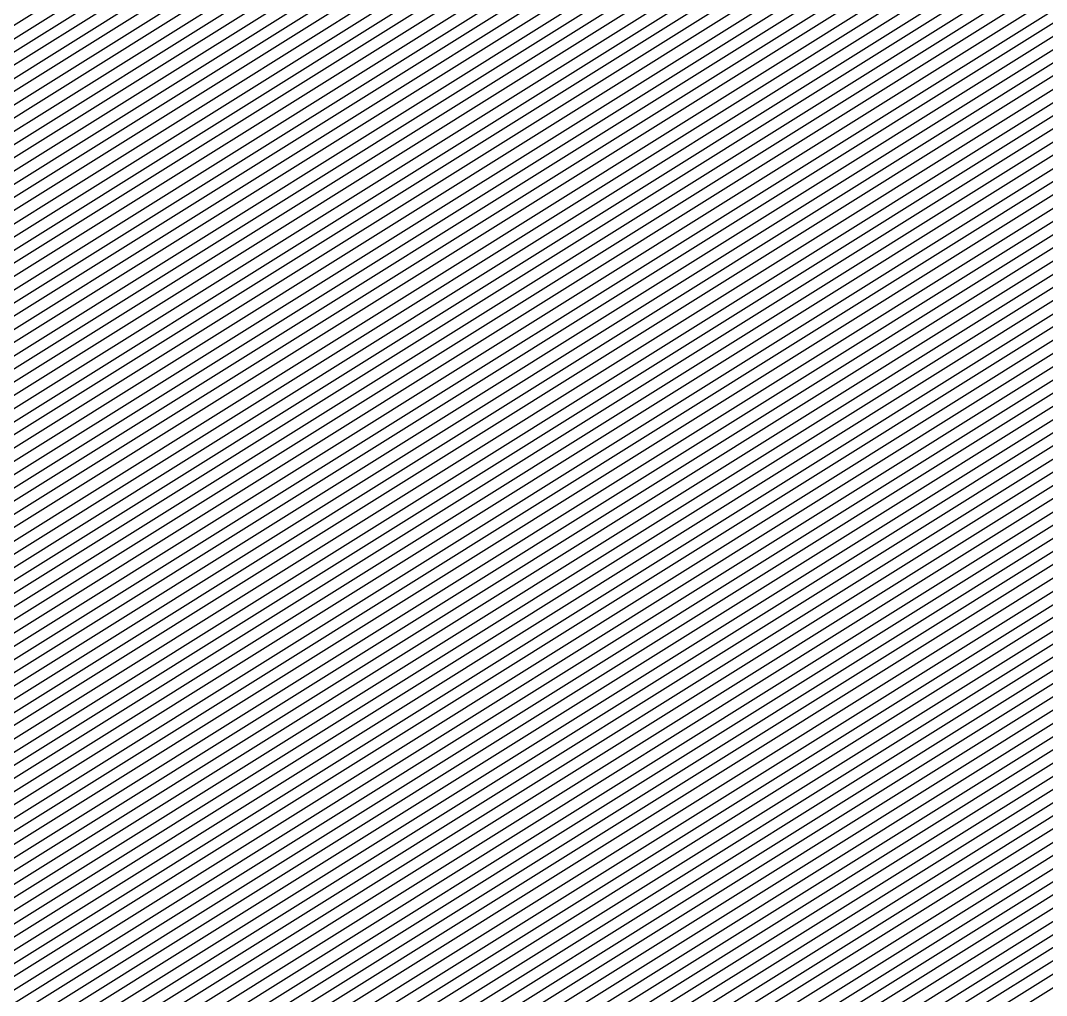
# Model space of a CAD drawing. Extents: x 7084 to 11035, y 13750 to 16729.
# Drawn here: x 8773.62 to 8800.63, y 15363.99 to 15389.65 of the extents above; entities that cross this region are included whole.
import ezdxf

# ---------------------------------------------------------------- set-up
doc = ezdxf.new("R2010")
doc.units = 0
doc.layers.add('Default', color=7, linetype='Continuous')

msp = doc.modelspace()

# ---------------------------------------------------------------- linework, layer by layer
at = {"layer": 'Default'}
for points in [[(9804.892, 15469.297), (9509.99, 15549.369), (9489.311, 15556.952), (9381.897, 15597.964), (9362.597, 15586.936), (9257.135, 15624.043), (9227.151, 15621.285), (9039.664, 15627.144), (9017.262, 15625.421), (8868.834, 15590.267), (8780.949, 15527.772), (8853.67, 15439.657), (8761.384, 15381.979), (8695.204, 15399.235), (8648.332, 15332.833), (8646.193, 15326.843), (8644.814, 15322.707), (8590.13, 15209.434)], [(8695.608, 15398.893), (8761.51, 15381.709), (8854.004, 15439.519), (8781.589, 15527.263), (8869.105, 15589.496), (9016.909, 15624.502), (9039.844, 15626.266), (9226.544, 15620.432), (9257.242, 15623.255), (9362.26, 15586.304), (9382.02, 15597.595), (9488.983, 15556.755), (9510.154, 15548.992), (9803.817, 15469.256)], [(8696.011, 15398.552), (8761.635, 15381.44), (8854.339, 15439.38), (8782.229, 15526.754), (8869.376, 15588.725), (9016.556, 15623.583), (9040.025, 15625.388), (9225.936, 15619.579), (9257.348, 15622.467), (9361.924, 15585.672), (9382.143, 15597.226), (9488.655, 15556.558), (9510.318, 15548.614), (9802.742, 15469.215)], [(9801.667, 15469.174), (9510.482, 15548.237), (9488.327, 15556.361), (9382.266, 15596.857), (9361.587, 15585.04), (9257.455, 15621.679), (9225.329, 15618.725), (9040.205, 15624.51), (9016.203, 15622.664), (8869.646, 15587.953), (8782.87, 15526.245), (8854.673, 15439.242), (8761.761, 15381.171), (8696.415, 15398.21), (8650.134, 15332.645), (8647.842, 15326.228), (8646.365, 15321.796), (8592.371, 15209.951)], [(8593.117, 15210.123), (8646.882, 15321.493), (8648.392, 15326.022), (8650.735, 15332.583), (8696.819, 15397.868), (8761.887, 15380.902), (8855.008, 15439.103), (8783.51, 15525.737), (8869.917, 15587.182), (9015.85, 15621.745), (9040.386, 15623.632), (9224.722, 15617.872), (9257.562, 15620.892), (9361.251, 15584.408), (9382.389, 15596.487), (9487.998, 15556.164), (9510.647, 15547.86), (9800.592, 15469.133)], [(9799.517, 15469.092), (9510.811, 15547.482), (9487.67, 15555.967), (9382.512, 15596.118), (9360.914, 15583.777), (9257.668, 15620.104), (9224.115, 15617.018), (9040.566, 15622.754), (9015.497, 15620.826), (8870.188, 15586.411), (8784.15, 15525.228), (8855.342, 15438.964), (8762.012, 15380.633), (8697.223, 15397.527)], [(8594.611, 15210.468), (8647.916, 15320.886), (8649.492, 15325.612), (8651.936, 15332.458), (8697.627, 15397.185), (8762.138, 15380.364), (8855.677, 15438.826), (8784.79, 15524.719), (8870.459, 15585.639), (9015.144, 15619.907), (9040.747, 15621.876), (9223.507, 15616.165), (9257.775, 15619.316), (9360.578, 15583.145), (9382.635, 15595.749), (9487.342, 15555.77)], [(9797.367, 15469.009), (9511.139, 15546.727), (9487.014, 15555.573), (9382.758, 15595.38), (9360.241, 15582.513), (9257.882, 15618.528), (9222.9, 15615.312), (9040.927, 15620.998), (9014.792, 15618.988), (8870.73, 15584.868), (8785.43, 15524.21), (8856.011, 15438.687), (8762.264, 15380.095), (8698.03, 15396.844), (8652.537, 15332.395), (8650.041, 15325.407), (8648.433, 15320.582), (8595.358, 15210.64)], [(8650.591, 15325.202), (8653.138, 15332.333), (8698.434, 15396.502), (8762.39, 15379.826), (8856.346, 15438.549), (8786.07, 15523.701), (8871, 15584.097), (9014.439, 15618.069), (9041.108, 15620.12), (9222.293, 15614.458), (9257.988, 15617.741), (9359.905, 15581.881), (9382.881, 15595.01), (9486.685, 15555.376), (9511.303, 15546.35), (9796.292, 15468.968)], [(8596.851, 15210.985), (8649.467, 15319.975), (8651.141, 15324.997), (8653.739, 15332.27), (8698.838, 15396.161), (8762.515, 15379.557), (8856.68, 15438.41), (8786.71, 15523.193), (8871.271, 15583.325), (9014.086, 15617.15), (9041.288, 15619.242), (9221.686, 15613.605), (9258.095, 15616.953), (9359.569, 15581.249), (9383.004, 15594.641), (9486.357, 15555.179)], [(8762.641, 15379.288), (8857.015, 15438.272), (8787.35, 15522.684), (8871.542, 15582.554), (9013.733, 15616.231), (9041.469, 15618.364), (9221.078, 15612.751), (9258.202, 15616.165), (9359.232, 15580.617), (9383.128, 15594.272), (9486.029, 15554.982), (9511.631, 15545.595), (9794.142, 15468.886)], [(8598.345, 15211.329), (8650.501, 15319.368), (8652.241, 15324.586), (8654.94, 15332.145), (8699.645, 15395.478), (8762.767, 15379.019), (8857.349, 15438.133), (8787.99, 15522.175), (8871.813, 15581.783), (9013.38, 15615.312), (9041.649, 15617.486), (9220.471, 15611.898), (9258.308, 15615.377), (9358.896, 15579.985), (9383.251, 15593.903), (9485.701, 15554.785), (9511.795, 15545.217), (9793.067, 15468.845)], [(8599.091, 15211.502), (8651.018, 15319.064), (8652.79, 15324.381), (8655.541, 15332.082), (8700.049, 15395.136), (8762.892, 15378.75), (8857.684, 15437.995), (8788.63, 15521.666), (8872.084, 15581.011), (9013.027, 15614.393), (9041.83, 15616.608), (9219.864, 15611.045), (9258.415, 15614.589), (9358.559, 15579.354), (9383.374, 15593.533), (9485.373, 15554.588), (9511.96, 15544.84), (9791.992, 15468.804)], [(8599.838, 15211.674), (8651.535, 15318.76), (8653.34, 15324.176), (8656.141, 15332.02), (8700.453, 15394.795), (8763.018, 15378.481), (8858.018, 15437.856), (8789.27, 15521.158), (8872.354, 15580.24), (9012.674, 15613.474), (9042.01, 15615.73), (9219.257, 15610.191), (9258.522, 15613.802), (9358.223, 15578.722), (9383.497, 15593.164), (9485.044, 15554.391), (9512.124, 15544.462), (9790.917, 15468.763)], [(9789.842, 15468.722), (9512.288, 15544.085), (9484.716, 15554.194), (9383.62, 15592.795), (9357.886, 15578.09), (9258.628, 15613.014), (9218.65, 15609.338), (9042.191, 15614.852), (9012.322, 15612.554), (8872.625, 15579.468), (8789.91, 15520.649), (8858.353, 15437.718), (8763.144, 15378.212), (8700.857, 15394.453), (8656.742, 15331.957), (8653.89, 15323.971), (8652.052, 15318.457), (8600.585, 15211.846)], [(8601.331, 15212.019), (8652.569, 15318.153), (8654.44, 15323.766), (8657.343, 15331.895), (8701.261, 15394.112), (8763.27, 15377.943), (8858.687, 15437.579), (8790.55, 15520.14), (8872.896, 15578.697), (9011.969, 15611.635), (9042.371, 15613.974), (9218.042, 15608.484), (9258.735, 15612.226), (9357.55, 15577.458), (9383.743, 15592.425), (9484.388, 15553.997), (9512.452, 15543.707), (9788.767, 15468.681)], [(8701.664, 15393.77), (8763.395, 15377.674), (8859.022, 15437.441), (8791.19, 15519.631), (8873.167, 15577.926), (9011.616, 15610.716), (9042.552, 15613.096), (9217.435, 15607.631), (9258.842, 15611.438), (9357.214, 15576.826), (9383.866, 15592.056), (9484.06, 15553.801), (9512.616, 15543.33), (9787.693, 15468.64)], [(8602.825, 15212.363), (8653.603, 15317.546), (8655.539, 15323.356), (8658.544, 15331.77), (8702.068, 15393.429), (8763.521, 15377.405), (8859.356, 15437.302), (8791.83, 15519.123), (8873.437, 15577.154), (9011.263, 15609.797), (9042.732, 15612.218), (9216.828, 15606.777), (9258.948, 15610.651), (9356.877, 15576.194)], [(9785.543, 15468.558), (9512.944, 15542.575), (9483.403, 15553.407), (9384.112, 15591.318), (9356.541, 15575.562), (9259.055, 15609.863), (9216.221, 15605.924), (9042.913, 15611.34), (9010.91, 15608.878), (8873.708, 15576.383), (8792.47, 15518.614), (8859.691, 15437.164), (8763.647, 15377.136), (8702.472, 15393.087), (8659.145, 15331.707), (8656.089, 15323.15), (8654.12, 15317.242), (8603.572, 15212.536)], [(9784.468, 15468.517), (9513.108, 15542.197), (9483.075, 15553.21), (9384.235, 15590.948), (9356.204, 15574.931), (9259.162, 15609.075), (9215.613, 15605.071), (9043.094, 15610.462), (9010.557, 15607.959), (8873.979, 15575.612), (8793.11, 15518.105), (8860.025, 15437.025), (8763.772, 15376.867), (8702.876, 15392.745), (8659.746, 15331.645), (8656.639, 15322.945), (8654.637, 15316.939), (8604.318, 15212.708)], [(8605.065, 15212.88), (8655.154, 15316.635), (8657.189, 15322.74), (8660.347, 15331.582), (8703.28, 15392.404), (8763.898, 15376.598), (8860.36, 15436.886), (8793.75, 15517.596), (8874.25, 15574.84), (9010.204, 15607.04), (9043.274, 15609.584), (9215.006, 15604.217), (9259.269, 15608.287), (9355.868, 15574.299), (9384.358, 15590.579)], [(8605.812, 15213.053), (8655.671, 15316.331), (8657.739, 15322.535), (8660.947, 15331.52), (8703.683, 15392.062), (8764.024, 15376.329), (8860.694, 15436.748), (8794.391, 15517.088), (8874.521, 15574.069), (9009.852, 15606.121), (9043.455, 15608.706), (9214.399, 15603.364), (9259.375, 15607.5), (9355.531, 15573.667), (9384.482, 15590.21), (9482.418, 15552.816)], [(9781.243, 15468.394), (9513.601, 15541.065), (9482.09, 15552.619), (9384.605, 15589.841), (9355.195, 15573.035), (9259.482, 15606.712), (9213.792, 15602.51), (9043.635, 15607.828), (9009.499, 15605.202), (8874.791, 15573.298), (8795.031, 15516.579), (8861.029, 15436.609), (8764.15, 15376.06), (8704.087, 15391.721), (8661.548, 15331.457), (8658.288, 15322.33), (8656.188, 15316.028), (8606.559, 15213.225)], [(8607.305, 15213.397), (8656.705, 15315.724), (8658.838, 15322.125), (8662.149, 15331.394), (8704.491, 15391.379), (8764.275, 15375.791), (8861.363, 15436.471), (8795.671, 15516.07), (8875.062, 15572.526), (9009.146, 15604.283), (9043.816, 15606.95), (9213.184, 15601.657), (9259.589, 15605.924), (9354.858, 15572.403), (9384.728, 15589.471), (9481.762, 15552.422), (9513.765, 15540.688), (9780.168, 15468.353)], [(9779.093, 15468.312), (9513.929, 15540.31), (9481.434, 15552.225), (9384.851, 15589.102), (9354.522, 15571.771), (9259.695, 15605.136), (9212.577, 15600.804), (9043.996, 15606.072), (9008.793, 15603.364), (8875.333, 15571.755), (8796.311, 15515.561), (8861.698, 15436.332), (8764.401, 15375.522), (8704.895, 15391.038), (8662.749, 15331.332), (8659.388, 15321.92), (8657.222, 15315.421), (8608.052, 15213.57)], [(8608.799, 15213.742), (8657.738, 15315.117), (8659.938, 15321.714), (8663.35, 15331.269), (8705.298, 15390.696), (8764.527, 15375.253), (8862.032, 15436.194), (8796.951, 15515.052), (8875.604, 15570.984), (9008.44, 15602.445), (9044.177, 15605.194), (9211.97, 15599.95), (9259.802, 15604.349), (9354.186, 15571.14), (9384.974, 15588.733), (9481.106, 15552.028), (9514.093, 15539.933), (9778.018, 15468.271)], [(9044.357, 15604.316), (9008.087, 15601.526), (8875.875, 15570.212), (8797.591, 15514.544), (8862.367, 15436.055), (8764.652, 15374.984), (8705.702, 15390.355), (8663.951, 15331.207), (8660.487, 15321.509), (8658.255, 15314.813), (8609.546, 15213.914)], [(9775.868, 15468.189), (9514.421, 15539.178), (9480.449, 15551.634), (9385.22, 15587.994), (9353.513, 15569.876), (9260.015, 15602.773), (9210.756, 15598.243), (9044.538, 15603.438), (9007.735, 15600.607), (8876.145, 15569.441), (8798.231, 15514.035), (8862.701, 15435.917), (8764.778, 15374.715), (8706.106, 15390.013), (8664.552, 15331.144), (8661.037, 15321.304), (8658.772, 15314.51), (8610.292, 15214.086)], [(9774.793, 15468.148), (9514.585, 15538.8), (9480.121, 15551.437), (9385.343, 15587.625), (9353.176, 15569.244), (9260.122, 15601.985), (9210.148, 15597.39), (9044.718, 15602.56), (9007.382, 15599.688), (8876.416, 15568.67), (8798.871, 15513.526), (8863.036, 15435.778), (8764.904, 15374.446), (8706.51, 15389.672), (8665.152, 15331.082), (8661.587, 15321.099), (8659.289, 15314.206), (8611.039, 15214.259)], [(8611.786, 15214.431), (8659.806, 15313.902), (8662.137, 15320.894), (8665.753, 15331.019), (8706.914, 15389.33), (8765.03, 15374.177), (8863.37, 15435.64), (8799.511, 15513.017), (8876.687, 15567.898), (9007.029, 15598.769), (9044.899, 15601.682), (9209.541, 15596.537), (9260.229, 15601.198), (9352.84, 15568.612), (9385.466, 15587.256), (9479.793, 15551.24), (9514.749, 15538.423), (9773.718, 15468.107)], [(8612.532, 15214.603), (8660.323, 15313.599), (8662.687, 15320.689), (8666.354, 15330.957), (8707.317, 15388.989), (8765.155, 15373.908), (8863.705, 15435.501), (8800.151, 15512.509), (8876.958, 15567.127), (9006.676, 15597.85), (9045.079, 15600.804), (9208.934, 15595.683), (9260.335, 15600.41), (9352.503, 15567.98), (9385.589, 15586.887), (9479.464, 15551.043), (9514.914, 15538.045), (9772.643, 15468.066)], [(9771.568, 15468.025), (9515.078, 15537.668), (9479.136, 15550.846), (9385.712, 15586.517), (9352.167, 15567.348), (9260.442, 15599.622), (9208.327, 15594.83), (9045.26, 15599.926), (9006.323, 15596.931), (8877.229, 15566.356), (8800.791, 15512), (8864.039, 15435.363), (8765.281, 15373.639), (8707.721, 15388.647), (8666.955, 15330.894), (8663.236, 15320.484), (8660.84, 15313.295), (8613.279, 15214.776)], [(9770.493, 15467.984), (9515.242, 15537.29), (9478.808, 15550.65), (9385.836, 15586.148), (9351.83, 15566.717), (9260.549, 15598.834), (9207.719, 15593.976), (9045.44, 15599.048), (9005.97, 15596.011), (8877.499, 15565.584), (8801.431, 15511.491), (8864.374, 15435.224), (8765.407, 15373.37), (8708.125, 15388.306), (8667.555, 15330.832), (8663.786, 15320.278), (8661.357, 15312.992), (8614.026, 15214.948)], [(9769.418, 15467.943), (9515.406, 15536.913), (9478.48, 15550.453), (9385.959, 15585.779), (9351.494, 15566.085), (9260.655, 15598.046), (9207.112, 15593.123), (9045.621, 15598.17), (9005.617, 15595.092), (8877.77, 15564.813), (8802.071, 15510.982), (8864.708, 15435.085), (8765.532, 15373.101), (8708.529, 15387.964), (8668.156, 15330.769), (8664.336, 15320.073), (8661.874, 15312.688), (8614.773, 15215.12)], [(8587.62, 15071.723), (8594.48, 15087.314), (8601.176, 15171.014), (8609.283, 15187.852), (8611.778, 15195.336), (8615.519, 15215.293), (8662.391, 15312.384), (8664.886, 15319.868), (8668.757, 15330.707), (8708.933, 15387.622), (8765.658, 15372.832), (8865.043, 15434.947), (8802.711, 15510.474), (8878.041, 15564.041), (9005.265, 15594.173), (9045.801, 15597.292), (9206.505, 15592.27), (9260.762, 15597.259), (9351.158, 15565.453), (9386.082, 15585.409), (9478.151, 15550.256), (9515.57, 15536.535), (9768.343, 15467.902)], [(8616.266, 15215.465), (8662.908, 15312.081), (8665.436, 15319.663), (8669.357, 15330.644), (8709.336, 15387.281), (8765.784, 15372.563), (8865.377, 15434.808), (8803.351, 15509.965), (8878.312, 15563.27), (9004.912, 15593.254), (9045.982, 15596.414), (9205.898, 15591.416), (9260.869, 15596.471), (9350.821, 15564.821), (9386.205, 15585.04), (9477.823, 15550.059), (9515.734, 15536.158), (9767.268, 15467.861)], [(9766.193, 15467.82), (9515.898, 15535.78), (9477.495, 15549.862), (9386.328, 15584.671), (9350.485, 15564.189), (9260.975, 15595.683), (9205.29, 15590.563), (9046.163, 15595.536), (9004.559, 15592.335), (8878.583, 15562.499), (8803.991, 15509.456), (8865.712, 15434.67), (8765.91, 15372.293), (8709.74, 15386.939), (8669.958, 15330.582), (8665.985, 15319.458), (8663.425, 15311.777), (8617.013, 15215.637)], [(8617.76, 15215.81), (8663.942, 15311.474), (8666.535, 15319.253), (8670.559, 15330.519), (8710.144, 15386.598), (8766.035, 15372.024), (8866.046, 15434.531), (8804.631, 15508.947), (8878.853, 15561.727), (9004.206, 15591.416), (9046.343, 15594.658), (9204.683, 15589.709), (9261.082, 15594.895), (9350.148, 15563.557), (9386.451, 15584.302), (9477.167, 15549.665), (9516.062, 15535.403), (9765.118, 15467.779)], [(9764.043, 15467.738), (9516.227, 15535.026), (9476.838, 15549.468), (9386.574, 15583.932), (9349.812, 15562.925), (9261.189, 15594.108), (9204.076, 15588.856), (9046.524, 15593.779), (9003.853, 15590.497), (8879.124, 15560.956), (8805.272, 15508.439), (8866.381, 15434.393), (8766.161, 15371.755), (8710.548, 15386.256), (8671.16, 15330.456), (8667.085, 15319.048), (8664.459, 15311.17), (8618.506, 15215.982)], [(8619.253, 15216.154), (8664.976, 15310.866), (8667.635, 15318.842), (8671.76, 15330.394), (8710.951, 15385.915), (8766.287, 15371.486), (8866.715, 15434.254), (8805.912, 15507.93), (8879.395, 15560.185), (9003.5, 15589.578), (9046.704, 15592.901), (9203.469, 15588.003), (9261.295, 15593.32), (9349.475, 15562.294), (9386.697, 15583.563), (9476.51, 15549.271), (9516.391, 15534.648), (9762.968, 15467.697)], [(8668.185, 15318.637), (8672.361, 15330.331), (8711.355, 15385.573), (8766.413, 15371.217), (8867.05, 15434.116), (8806.552, 15507.421), (8879.666, 15559.413), (9003.147, 15588.659), (9046.885, 15592.023), (9202.861, 15587.149), (9261.402, 15592.532), (9349.139, 15561.662), (9386.82, 15583.194), (9476.182, 15549.074), (9516.555, 15534.271), (9761.893, 15467.655)], [(8766.538, 15370.948), (8867.385, 15433.977), (8807.192, 15506.912), (8879.937, 15558.642), (9002.795, 15587.74), (9047.065, 15591.145), (9202.254, 15586.296), (9261.509, 15591.744), (9348.803, 15561.03), (9386.943, 15582.825), (9475.854, 15548.877), (9516.719, 15533.893), (9760.818, 15467.614)], [(8614.6, 15186.342), (8617.357, 15194.614), (8621.493, 15216.671), (8666.527, 15309.955), (8669.284, 15318.227), (8673.562, 15330.206), (8712.163, 15384.89), (8766.664, 15370.679), (8867.719, 15433.839), (8807.832, 15506.404), (8880.207, 15557.871), (9002.442, 15586.821), (9047.246, 15590.267), (9201.647, 15585.442), (9261.615, 15590.957), (9348.466, 15560.398), (9387.066, 15582.455), (9475.526, 15548.68), (9516.883, 15533.516), (9759.743, 15467.573)], [(9758.668, 15467.532), (9517.047, 15533.138), (9475.197, 15548.483), (9387.189, 15582.086), (9348.13, 15559.766), (9261.722, 15590.169), (9201.04, 15584.589), (9047.426, 15589.389), (9002.089, 15585.902), (8880.478, 15557.099), (8808.472, 15505.895), (8868.054, 15433.7), (8766.79, 15370.41), (8712.567, 15384.549), (8674.163, 15330.144), (8669.834, 15318.022), (8667.044, 15309.652), (8622.24, 15216.844), (8618.055, 15194.524), (8615.265, 15186.154)], [(9047.607, 15588.511), (9001.736, 15584.983), (8880.749, 15556.328), (8809.112, 15505.386), (8868.388, 15433.562), (8766.915, 15370.141), (8712.97, 15384.207), (8674.764, 15330.081), (8670.384, 15317.817), (8667.561, 15309.348), (8622.987, 15217.016)], [(9756.518, 15467.45), (9517.375, 15532.383), (9474.541, 15548.089), (9387.436, 15581.348), (9347.457, 15558.502), (9261.935, 15588.593), (9199.825, 15582.882), (9047.787, 15587.633), (9001.383, 15584.064), (8881.02, 15555.557), (8809.752, 15504.877), (8868.723, 15433.423), (8767.041, 15369.872), (8713.374, 15383.866), (8675.365, 15330.019), (8670.934, 15317.611), (8668.078, 15309.045), (8623.733, 15217.188)], [(9755.444, 15467.409), (9517.539, 15532.006), (9474.213, 15547.892), (9387.559, 15580.978), (9347.12, 15557.871), (9262.042, 15587.806), (9199.218, 15582.029), (9047.968, 15586.755), (9001.03, 15583.145), (8881.291, 15554.785), (8810.392, 15504.368), (8869.057, 15433.285), (8767.167, 15369.603), (8713.778, 15383.524), (8675.965, 15329.956), (8671.483, 15317.406), (8668.595, 15308.741), (8624.48, 15217.361)], [(9754.369, 15467.368), (9517.704, 15531.628), (9473.884, 15547.695), (9387.682, 15580.609), (9346.784, 15557.239), (9262.149, 15587.018), (9198.611, 15581.175), (9048.148, 15585.877), (9000.677, 15582.226), (8881.561, 15554.014), (8811.032, 15503.86), (8869.392, 15433.146), (8767.293, 15369.334), (8714.182, 15383.183), (8676.566, 15329.894), (8672.033, 15317.201), (8669.112, 15308.437), (8625.227, 15217.533)], [(8625.974, 15217.705), (8669.629, 15308.134), (8672.583, 15316.996), (8677.167, 15329.831), (8714.586, 15382.841), (8767.418, 15369.065), (8869.726, 15433.007), (8811.672, 15503.351), (8881.832, 15553.243), (9000.325, 15581.307), (9048.329, 15584.999), (9198.004, 15580.322), (9262.255, 15586.23), (9346.447, 15556.607), (9387.805, 15580.24), (9473.556, 15547.498), (9517.868, 15531.251), (9753.294, 15467.327)], [(9752.219, 15467.286), (9518.032, 15530.873), (9473.228, 15547.302), (9387.928, 15579.871), (9346.111, 15555.975), (9262.362, 15585.442), (9197.396, 15579.468), (9048.509, 15584.121), (8999.972, 15580.388), (8882.103, 15552.471), (8812.312, 15502.842), (8870.061, 15432.869), (8767.544, 15368.796), (8714.989, 15382.499), (8677.768, 15329.769), (8673.133, 15316.791), (8670.146, 15307.83), (8626.72, 15217.878)], [(8627.467, 15218.05), (8670.663, 15307.526), (8673.682, 15316.586), (8678.368, 15329.706), (8715.393, 15382.158), (8767.67, 15368.527), (8870.395, 15432.73), (8812.952, 15502.333), (8882.374, 15551.7), (8999.619, 15579.468), (9048.69, 15583.243), (9196.789, 15578.615), (9262.469, 15584.655), (9345.775, 15555.343), (9388.051, 15579.501), (9472.9, 15547.105), (9518.196, 15530.496), (9751.144, 15467.245)], [(8628.214, 15218.222), (8671.18, 15307.223), (8674.232, 15316.381), (8678.969, 15329.644), (8715.797, 15381.816), (8767.795, 15368.258), (8870.73, 15432.592), (8813.592, 15501.825), (8882.644, 15550.929), (8999.266, 15578.549), (9048.87, 15582.365), (9196.182, 15577.762), (9262.575, 15583.867), (9345.438, 15554.711), (9388.174, 15579.132), (9472.571, 15546.908), (9518.36, 15530.118), (9750.069, 15467.204)], [(8628.961, 15218.395), (8671.697, 15306.919), (8674.782, 15316.175), (8679.57, 15329.581), (8716.201, 15381.475), (8767.921, 15367.989), (8871.064, 15432.453), (8814.232, 15501.316), (8882.915, 15550.157), (8998.913, 15577.63), (9049.051, 15581.487), (9195.575, 15576.908), (9262.682, 15583.079), (9345.102, 15554.08), (9388.297, 15578.763), (9472.243, 15546.711), (9518.524, 15529.741), (9748.994, 15467.163)], [(9747.919, 15467.122), (9518.688, 15529.364), (9471.915, 15546.514), (9388.42, 15578.393), (9344.765, 15553.448), (9262.789, 15582.291), (9194.967, 15576.055), (9049.232, 15580.609), (8998.56, 15576.711), (8883.186, 15549.386), (8814.872, 15500.807), (8871.399, 15432.315), (8768.047, 15367.72), (8716.604, 15381.133), (8680.17, 15329.518), (8675.332, 15315.97), (8672.214, 15306.616), (8629.707, 15218.567)], [(8630.454, 15218.739), (8672.731, 15306.312), (8675.882, 15315.765), (8680.771, 15329.456), (8717.008, 15380.792), (8768.173, 15367.451), (8871.733, 15432.176), (8815.512, 15500.298), (8883.457, 15548.614), (8998.208, 15575.792), (9049.412, 15579.731), (9194.36, 15575.201), (9262.896, 15581.503), (9344.429, 15552.816), (9388.543, 15578.024), (9471.587, 15546.317), (9518.852, 15528.986), (9746.844, 15467.081)], [(8631.201, 15218.912), (8673.248, 15306.008), (8676.431, 15315.56), (8681.372, 15329.393), (8717.412, 15380.45), (8768.298, 15367.182), (8872.068, 15432.038), (8816.152, 15499.79), (8883.728, 15547.843), (8997.855, 15574.873), (9049.593, 15578.853), (9193.753, 15574.348), (9263.002, 15580.716), (9344.092, 15552.184), (9388.667, 15577.655), (9471.258, 15546.12), (9519.017, 15528.609), (9745.769, 15467.04)], [(8631.947, 15219.084), (8673.765, 15305.705), (8676.981, 15315.355), (8681.973, 15329.331), (8717.816, 15380.109), (8768.424, 15366.913), (8872.402, 15431.899), (8816.793, 15499.281), (8883.998, 15547.072), (8997.502, 15573.954), (9049.773, 15577.975), (9193.146, 15573.495), (9263.109, 15579.928), (9343.756, 15551.552), (9388.79, 15577.286), (9470.93, 15545.923), (9519.181, 15528.231), (9744.694, 15466.999)], [(9743.619, 15466.958), (9519.345, 15527.854), (9470.602, 15545.726), (9388.913, 15576.916), (9343.419, 15550.92), (9263.216, 15579.14), (9192.539, 15572.641), (9049.954, 15577.097), (8997.149, 15573.035), (8884.269, 15546.3), (8817.433, 15498.772), (8872.737, 15431.761), (8768.55, 15366.644), (8718.22, 15379.767), (8682.573, 15329.268), (8677.531, 15315.15), (8674.281, 15305.401), (8632.694, 15219.256)], [(8609.972, 14969.314), (8599.633, 15066.8), (8608.659, 15087.314), (8614.567, 15161.167), (8625.235, 15183.323), (8628.517, 15193.17), (8633.441, 15219.428), (8674.798, 15305.098), (8678.081, 15314.945), (8683.174, 15329.206), (8718.623, 15379.426), (8768.675, 15366.375), (8873.071, 15431.622), (8818.073, 15498.263), (8884.54, 15545.529), (8996.796, 15572.116), (9050.134, 15576.219), (9191.931, 15571.788), (9263.322, 15578.352), (9343.083, 15550.288), (9389.036, 15576.547), (9470.274, 15545.529), (9519.509, 15527.476), (9742.544, 15466.917)], [(9741.469, 15466.876), (9519.673, 15527.099), (9469.946, 15545.332), (9389.159, 15576.178), (9342.747, 15549.657), (9263.429, 15577.565), (9191.324, 15570.934), (9050.315, 15575.341), (8996.443, 15571.197), (8884.811, 15544.758), (8818.713, 15497.755), (8873.406, 15431.484), (8768.801, 15366.106), (8719.027, 15379.084), (8683.775, 15329.143), (8678.631, 15314.739), (8675.315, 15304.794), (8634.188, 15219.601)], [(8634.934, 15219.773), (8675.832, 15304.49), (8679.18, 15314.534), (8684.376, 15329.081), (8719.431, 15378.743), (8768.927, 15365.837), (8873.74, 15431.345), (8819.353, 15497.246), (8885.082, 15543.986), (8996.09, 15570.278), (9050.495, 15574.463), (9190.717, 15570.081), (9263.536, 15576.777), (9342.41, 15549.025), (9389.282, 15575.809), (9469.617, 15545.135), (9519.837, 15526.721), (9740.394, 15466.835)], [(8635.681, 15219.945), (8676.349, 15304.187), (8679.73, 15314.329), (8684.976, 15329.018), (8719.835, 15378.401), (8769.053, 15365.568), (8874.075, 15431.207), (8819.993, 15496.737), (8885.352, 15543.215), (8995.738, 15569.359), (9050.676, 15573.585), (9190.11, 15569.228), (9263.642, 15575.989), (9342.074, 15548.393), (9389.405, 15575.439), (9469.289, 15544.938), (9520.001, 15526.344), (9739.319, 15466.794)], [(9738.244, 15466.753), (9520.165, 15525.966), (9468.961, 15544.741), (9389.528, 15575.07), (9341.737, 15547.761), (9263.749, 15575.201), (9189.502, 15568.374), (9050.856, 15572.707), (8995.385, 15568.44), (8885.623, 15542.444), (8820.633, 15496.228), (8874.409, 15431.068), (8769.178, 15365.299), (8720.239, 15378.06), (8685.577, 15328.956), (8680.28, 15314.124), (8676.866, 15303.883)], [(8611.613, 15087.314), (8617.357, 15159.115), (8628.558, 15182.379), (8632.005, 15192.718), (8637.175, 15220.29), (8677.383, 15303.579), (8680.83, 15313.919), (8686.178, 15328.893), (8720.642, 15377.718), (8769.304, 15365.03), (8874.744, 15430.929), (8821.273, 15495.72), (8885.894, 15541.672), (8995.032, 15567.521), (9051.037, 15571.829), (9188.895, 15567.521), (9263.856, 15574.414), (9341.401, 15547.129), (9389.651, 15574.701), (9468.633, 15544.544), (9520.329, 15525.589), (9737.169, 15466.712)], [(8612.204, 15087.314), (8617.915, 15158.705), (8629.223, 15182.19), (8632.702, 15192.628), (8637.921, 15220.462), (8677.9, 15303.276), (8681.38, 15313.714), (8686.778, 15328.831), (8721.046, 15377.376), (8769.43, 15364.761), (8875.078, 15430.791), (8821.913, 15495.211), (8886.165, 15540.901), (8994.679, 15566.602), (9051.217, 15570.951), (9188.288, 15566.667), (9263.962, 15573.626), (9341.064, 15546.497), (9389.774, 15574.332), (9468.304, 15544.347), (9520.494, 15525.211), (9736.094, 15466.671)], [(8638.668, 15220.635), (8678.417, 15302.972), (8681.929, 15313.509), (8687.379, 15328.768), (8721.45, 15377.035), (8769.555, 15364.492), (8875.413, 15430.652), (8822.553, 15494.702), (8886.436, 15540.13), (8994.326, 15565.683), (9051.398, 15570.073), (9187.681, 15565.814), (9264.069, 15572.838), (9340.728, 15545.865), (9389.897, 15573.962)], [(8639.415, 15220.807), (8678.934, 15302.669), (8682.479, 15313.303), (8687.98, 15328.706), (8721.854, 15376.693), (8769.681, 15364.223), (8875.747, 15430.514), (8823.193, 15494.193), (8886.706, 15539.358), (8993.973, 15564.764), (9051.578, 15569.195), (9187.073, 15564.96), (9264.176, 15572.05), (9340.392, 15545.234), (9390.02, 15573.593), (9467.648, 15543.954), (9520.822, 15524.456), (9733.944, 15466.589)], [(8640.162, 15220.979), (8679.451, 15302.365), (8683.029, 15313.098), (8688.581, 15328.643), (8722.257, 15376.352), (8769.807, 15363.954), (8876.082, 15430.375), (8823.833, 15493.684), (8886.977, 15538.587), (8993.62, 15563.845), (9051.759, 15568.317), (9186.466, 15564.107), (9264.282, 15571.263), (9340.055, 15544.602), (9390.144, 15573.224), (9467.32, 15543.757), (9520.986, 15524.079), (9732.869, 15466.548)], [(8640.908, 15221.152), (8679.968, 15302.061), (8683.579, 15312.893), (8689.181, 15328.58), (8722.661, 15376.01), (8769.933, 15363.685), (8876.416, 15430.237), (8824.473, 15493.176), (8887.248, 15537.816), (8993.268, 15562.925), (9051.939, 15567.439), (9185.859, 15563.254), (9264.389, 15570.475), (9339.719, 15543.97), (9390.267, 15572.855), (9466.991, 15543.56), (9521.15, 15523.701), (9731.794, 15466.507)], [(8641.655, 15221.324), (8680.485, 15301.758), (8684.129, 15312.688), (8689.782, 15328.518), (8723.065, 15375.669), (8770.058, 15363.416), (8876.751, 15430.098), (8825.113, 15492.667), (8887.519, 15537.044), (8992.915, 15562.006), (9052.12, 15566.561), (9185.252, 15562.4), (9264.496, 15569.687), (9339.382, 15543.338), (9390.39, 15572.485), (9466.663, 15543.363), (9521.314, 15523.324), (9730.719, 15466.466)], [(8642.402, 15221.496), (8681.002, 15301.454), (8684.678, 15312.483), (8690.383, 15328.455), (8723.469, 15375.327), (8770.184, 15363.147), (8877.085, 15429.96), (8825.753, 15492.158), (8887.79, 15536.273), (8992.562, 15561.087), (9052.301, 15565.683), (9184.644, 15561.547), (9264.602, 15568.899), (9339.046, 15542.706), (9390.513, 15572.116), (9466.335, 15543.166), (9521.478, 15522.947), (9729.644, 15466.425)], [(8643.148, 15221.669), (8681.519, 15301.151), (8685.228, 15312.278), (8690.984, 15328.393), (8723.873, 15374.986), (8770.31, 15362.877), (8877.42, 15429.821), (8826.393, 15491.649), (8888.06, 15535.502), (8992.209, 15560.168), (9052.481, 15564.805), (9184.037, 15560.693), (9264.709, 15568.112), (9338.709, 15542.074), (9390.636, 15571.747), (9466.007, 15542.969), (9521.642, 15522.569), (9728.569, 15466.384)], [(8617.522, 15087.314), (8622.937, 15155.013), (8635.205, 15180.492), (8638.98, 15191.816), (8644.642, 15222.013), (8682.553, 15300.543), (8686.328, 15311.867), (8692.185, 15328.268), (8724.68, 15374.303), (8770.561, 15362.339), (8878.089, 15429.544), (8827.673, 15490.632), (8888.602, 15533.959), (8991.503, 15558.33), (9052.842, 15563.049), (9182.823, 15558.987), (9264.922, 15566.536), (9338.036, 15540.811), (9390.882, 15571.008), (9465.35, 15542.575), (9521.971, 15521.814), (9726.419, 15466.302)], [(8618.112, 15087.314), (8623.495, 15154.602), (8635.87, 15180.303), (8639.677, 15191.726), (8645.389, 15222.186), (8683.07, 15300.24), (8686.877, 15311.662), (8692.786, 15328.205), (8725.084, 15373.961), (8770.687, 15362.07), (8878.423, 15429.406), (8828.314, 15490.123), (8888.873, 15533.187), (8991.15, 15557.411), (9053.023, 15562.171), (9182.216, 15558.133), (9265.029, 15565.748), (9337.7, 15540.179), (9391.005, 15570.639), (9465.022, 15542.378), (9522.135, 15521.437), (9725.344, 15466.261)], [(8608.142, 15063.312), (8618.703, 15087.314), (8624.053, 15154.192), (8636.535, 15180.114), (8640.375, 15191.635), (8646.135, 15222.358), (8683.587, 15299.936), (8687.427, 15311.457), (8693.386, 15328.143), (8725.488, 15373.62), (8770.813, 15361.801), (8878.758, 15429.267), (8828.954, 15489.614), (8889.144, 15532.416), (8990.798, 15556.492), (9053.203, 15561.293), (9181.608, 15557.28), (9265.136, 15564.96), (9337.364, 15539.547), (9391.128, 15570.27), (9464.694, 15542.181), (9522.299, 15521.059), (9724.269, 15466.219)], [(8646.882, 15222.53), (8684.104, 15299.632), (8687.977, 15311.252), (8693.987, 15328.08), (8725.891, 15373.278), (8770.938, 15361.532), (8879.092, 15429.129), (8829.594, 15489.106), (8889.414, 15531.645), (8990.445, 15555.573), (9053.384, 15560.414), (9181.001, 15556.426), (9265.242, 15564.173), (9337.027, 15538.915), (9391.251, 15569.9), (9464.366, 15541.984)], [(8647.629, 15222.703), (8684.621, 15299.329), (8688.527, 15311.047), (8694.588, 15328.018), (8726.295, 15372.937), (8771.064, 15361.263), (8879.427, 15428.99), (8830.234, 15488.597), (8889.685, 15530.873), (8990.092, 15554.654), (9053.564, 15559.536), (9180.394, 15555.573), (9265.349, 15563.385), (9336.691, 15538.283), (9391.374, 15569.531), (9464.037, 15541.787)], [(8619.278, 14976.379), (8610.145, 15062.492), (8621.067, 15087.314), (8626.285, 15152.551), (8639.193, 15179.359), (8643.165, 15191.274), (8649.122, 15223.047), (8685.655, 15298.722), (8689.626, 15310.637), (8695.789, 15327.893), (8727.103, 15372.253), (8771.315, 15360.725), (8880.096, 15428.713), (8831.514, 15487.579), (8890.227, 15529.331), (8989.386, 15552.816), (9053.925, 15557.78), (9179.179, 15553.866), (9265.562, 15561.809), (9336.018, 15537.02), (9391.621, 15568.793), (9463.381, 15541.393), (9522.955, 15519.549), (9719.97, 15466.055)], [(8649.869, 15223.22), (8686.172, 15298.418), (8690.176, 15310.431), (8696.39, 15327.83), (8727.507, 15371.912), (8771.441, 15360.456), (8880.43, 15428.574), (8832.154, 15487.071), (8890.497, 15528.559), (8989.033, 15551.897), (9054.106, 15556.902), (9178.572, 15553.013), (9265.669, 15561.022), (9335.681, 15536.388), (9391.744, 15568.423)], [(9717.82, 15465.973), (9523.284, 15518.794), (9462.724, 15540.999), (9391.867, 15568.054), (9335.345, 15535.756), (9265.776, 15560.234), (9177.965, 15552.159), (9054.286, 15556.024), (8988.681, 15550.978), (8890.768, 15527.788), (8832.794, 15486.562), (8880.765, 15428.436), (8771.567, 15360.187), (8727.91, 15371.57), (8696.991, 15327.768), (8690.726, 15310.226), (8686.689, 15298.114), (8650.616, 15223.392)], [(9338.373, 15541.443), (9264.816, 15567.324), (9183.43, 15559.84), (9052.662, 15563.927), (8991.856, 15559.249), (8888.331, 15534.73), (8827.033, 15491.141), (8877.754, 15429.683), (8770.435, 15362.608), (8724.276, 15374.644), (8691.584, 15328.33), (8685.778, 15312.073), (8682.036, 15300.847), (8643.895, 15221.841)], [(9715.67, 15465.891), (9523.612, 15518.039), (9462.068, 15540.606), (9392.113, 15567.316), (9334.672, 15534.492), (9265.989, 15558.658), (9176.75, 15550.453), (9054.647, 15554.268), (8987.975, 15549.14), (8891.31, 15526.245), (8834.074, 15485.544), (8881.434, 15428.159), (8771.818, 15359.649), (8728.718, 15370.887), (8698.192, 15327.642), (8691.826, 15309.816), (8687.723, 15297.507), (8652.109, 15223.737)], [(8621.493, 14978.062), (8612.647, 15061.466), (8624.021, 15087.314), (8629.075, 15150.499), (8642.517, 15178.416), (8646.652, 15190.823), (8652.856, 15223.909), (8688.24, 15297.204), (8692.375, 15309.611), (8698.793, 15327.58), (8729.122, 15370.546), (8771.944, 15359.38), (8881.768, 15428.02), (8834.714, 15485.035), (8891.581, 15525.474), (8987.622, 15548.221), (9054.828, 15553.39), (9176.143, 15549.599), (9266.096, 15557.871), (9334.336, 15533.86), (9392.236, 15566.946), (9461.74, 15540.409), (9523.776, 15517.662), (9714.595, 15465.85)], [(8653.603, 15224.081), (8688.757, 15296.9), (8692.925, 15309.406), (8699.394, 15327.517), (8729.526, 15370.204), (8772.07, 15359.111), (8882.103, 15427.882), (8835.354, 15484.527), (8891.851, 15524.703), (8987.269, 15547.302), (9055.008, 15552.512), (9175.536, 15548.746), (9266.202, 15557.083), (9333.999, 15533.228), (9392.359, 15566.577)], [(8622.379, 14978.734), (8613.648, 15061.056), (8625.202, 15087.314), (8630.191, 15149.679), (8643.846, 15178.038), (8648.047, 15190.642), (8654.349, 15224.254), (8689.274, 15296.596), (8693.475, 15309.201), (8699.994, 15327.455), (8729.929, 15369.863), (8772.196, 15358.842), (8882.437, 15427.743), (8835.994, 15484.018), (8892.122, 15523.931), (8986.916, 15546.382), (9055.189, 15551.634), (9174.929, 15547.892), (9266.309, 15556.295), (9333.663, 15532.597), (9392.482, 15566.208), (9461.083, 15540.015), (9524.104, 15516.907), (9712.445, 15465.768)], [(8655.843, 15224.598), (8690.308, 15295.989), (8694.575, 15308.79), (8701.196, 15327.33), (8730.737, 15369.18), (8772.447, 15358.304), (8883.106, 15427.466), (8837.274, 15483), (8892.664, 15522.389), (8986.211, 15544.544), (9055.55, 15549.878), (9173.714, 15546.185), (9266.522, 15554.72), (9332.99, 15531.333), (9392.728, 15565.469), (9460.427, 15539.621), (9524.432, 15516.152), (9710.295, 15465.686)], [(9709.22, 15465.645), (9524.596, 15515.775), (9460.099, 15539.424), (9392.852, 15565.1), (9332.653, 15530.701), (9266.629, 15553.932), (9173.107, 15545.332), (9055.731, 15549), (8985.858, 15543.625), (8892.935, 15521.617), (8837.914, 15482.492), (8883.441, 15427.328), (8772.573, 15358.035), (8731.141, 15368.838), (8701.797, 15327.267), (8695.124, 15308.585), (8690.824, 15295.685), (8656.59, 15224.77)], [(9708.145, 15465.604), (9524.761, 15515.397), (9459.77, 15539.227), (9392.975, 15564.731), (9332.317, 15530.069), (9266.736, 15553.144), (9172.5, 15544.479), (9055.911, 15548.122), (8985.505, 15542.706), (8893.205, 15520.846), (8838.554, 15481.983), (8883.775, 15427.189), (8772.698, 15357.766), (8731.544, 15368.497), (8702.397, 15327.205), (8695.674, 15308.38), (8691.341, 15295.382), (8657.336, 15224.943)], [(8658.083, 15225.115), (8691.858, 15295.078), (8696.224, 15308.175), (8702.998, 15327.142), (8731.948, 15368.155), (8772.824, 15357.497), (8884.11, 15427.051), (8839.195, 15481.474), (8893.476, 15520.075), (8985.152, 15541.787), (9056.092, 15547.244), (9171.893, 15543.625), (9266.843, 15552.356), (9331.981, 15529.437), (9393.098, 15564.361), (9459.442, 15539.03), (9524.925, 15515.02), (9707.07, 15465.563)], [(8616.652, 15059.825), (8628.747, 15087.314), (8633.539, 15147.217), (8647.834, 15176.906), (8652.232, 15190.101), (8658.83, 15225.287), (8692.375, 15294.775), (8696.774, 15307.97), (8703.599, 15327.08), (8732.352, 15367.814), (8772.95, 15357.228), (8884.444, 15426.912), (8839.835, 15480.965), (8893.747, 15519.303), (8984.799, 15540.868), (9056.272, 15546.366), (9171.285, 15542.772), (9266.949, 15551.569), (9331.644, 15528.806), (9393.221, 15563.992), (9459.114, 15538.833), (9525.089, 15514.642), (9705.995, 15465.522)], [(9703.845, 15465.44), (9525.417, 15513.887), (9458.457, 15538.439), (9393.467, 15563.254), (9330.971, 15527.542), (9267.163, 15549.993), (9170.071, 15541.065), (9056.633, 15544.61), (8984.093, 15539.03), (8894.289, 15517.76), (8841.115, 15479.948), (8885.113, 15426.635), (8773.201, 15356.69), (8733.16, 15367.13), (8704.8, 15326.955), (8697.873, 15307.559), (8693.409, 15294.167), (8660.323, 15225.632)], [(8698.423, 15307.354), (8705.401, 15326.892), (8733.563, 15366.789), (8773.327, 15356.421), (8885.448, 15426.496), (8841.755, 15479.439), (8894.559, 15516.989), (8983.741, 15538.111), (9056.814, 15543.732), (9169.464, 15540.212), (9267.269, 15549.205), (9330.635, 15526.91), (9393.59, 15562.884), (9458.129, 15538.242), (9525.581, 15513.51), (9702.77, 15465.399)], [(8631.111, 15087.314), (8635.771, 15145.576), (8650.493, 15176.151), (8655.022, 15189.74), (8661.817, 15225.977), (8694.443, 15293.56), (8698.973, 15307.149), (8706.002, 15326.83), (8733.967, 15366.447), (8773.453, 15356.152), (8885.783, 15426.358), (8842.395, 15478.93), (8894.83, 15516.218), (8983.388, 15537.192), (9056.994, 15542.854), (9168.856, 15539.358), (9267.376, 15548.417), (9330.298, 15526.278), (9393.713, 15562.515), (9457.801, 15538.045), (9525.745, 15513.132), (9701.695, 15465.358)], [(9700.62, 15465.317), (9525.909, 15512.755), (9457.473, 15537.848), (9393.836, 15562.146), (9329.962, 15525.646), (9267.483, 15547.63), (9168.249, 15538.505), (9057.175, 15541.976), (8983.035, 15536.273), (8895.101, 15515.446), (8843.035, 15478.422), (8886.117, 15426.219), (8773.578, 15355.883), (8734.371, 15366.106), (8706.602, 15326.767), (8699.523, 15306.944), (8694.96, 15293.257), (8662.564, 15226.149)], [(8700.073, 15306.739), (8707.203, 15326.704), (8734.775, 15365.764), (8773.704, 15355.614), (8886.452, 15426.081), (8843.675, 15477.913), (8895.372, 15514.675), (8982.682, 15535.354), (9057.355, 15541.098), (9167.642, 15537.651), (9267.589, 15546.842), (9329.625, 15525.014), (9393.959, 15561.777), (9457.144, 15537.651), (9526.074, 15512.377), (9699.545, 15465.276)], [(9697.395, 15465.194), (9526.402, 15511.622), (9456.488, 15537.258), (9394.205, 15561.038), (9328.953, 15523.751), (9267.803, 15545.266), (9166.427, 15535.945), (9057.716, 15539.342), (8981.976, 15533.516), (8895.913, 15513.132), (8844.955, 15476.895), (8887.121, 15425.804), (8773.956, 15355.076), (8735.582, 15365.081), (8708.405, 15326.579), (8701.172, 15306.328), (8696.511, 15292.346), (8664.804, 15226.666)], [(8665.55, 15226.838), (8697.028, 15292.042), (8701.722, 15306.123), (8709.005, 15326.517), (8735.986, 15364.74), (8774.081, 15354.807), (8887.455, 15425.665), (8845.595, 15476.387), (8896.184, 15512.361), (8981.623, 15532.597), (9057.897, 15538.464), (9165.82, 15535.091), (9267.909, 15544.479), (9328.616, 15523.119), (9394.329, 15560.669), (9456.16, 15537.061), (9526.566, 15511.245), (9696.32, 15465.153)], [(8659.207, 15189.198), (8666.297, 15227.011), (8697.545, 15291.738), (8702.272, 15305.918), (8709.606, 15326.454), (8736.39, 15364.398), (8774.207, 15354.538), (8887.79, 15425.527), (8846.235, 15475.878), (8896.455, 15511.59), (8981.271, 15531.678), (9058.077, 15537.586), (9165.213, 15534.238), (9268.016, 15543.691), (9328.28, 15522.487), (9394.452, 15560.3), (9455.831, 15536.864), (9526.73, 15510.868), (9695.245, 15465.112)], [(8659.905, 15189.108), (8667.044, 15227.183), (8698.062, 15291.435), (8702.821, 15305.713), (8710.207, 15326.392), (8736.794, 15364.057), (8774.333, 15354.269), (8888.124, 15425.388), (8846.875, 15475.369), (8896.726, 15510.818), (8980.918, 15530.759), (9058.258, 15536.708), (9164.606, 15533.384), (9268.123, 15542.903), (9327.943, 15521.855), (9394.575, 15559.93), (9455.503, 15536.667)], [(8774.458, 15354), (8888.459, 15425.25), (8847.515, 15474.86), (8896.997, 15510.047), (8980.565, 15529.839), (9058.438, 15535.83), (9163.999, 15532.531), (9268.229, 15542.115), (9327.607, 15521.223), (9394.698, 15559.561), (9455.175, 15536.47), (9527.058, 15510.113), (9693.095, 15465.03)], [(8661.3, 15188.927), (8668.537, 15227.528), (8699.096, 15290.828), (8703.921, 15305.303), (8711.408, 15326.267), (8737.601, 15363.374), (8774.584, 15353.731), (8888.793, 15425.111), (8848.155, 15474.351), (8897.267, 15509.276), (8980.212, 15528.92), (9058.619, 15534.952), (9163.391, 15531.678), (9268.336, 15541.328), (9327.27, 15520.591), (9394.821, 15559.192), (9454.847, 15536.273), (9527.222, 15509.735), (9692.02, 15464.989)], [(8661.997, 15188.837), (8669.284, 15227.7), (8699.613, 15290.524), (8704.471, 15305.098), (8712.009, 15326.204), (8738.005, 15363.032), (8774.71, 15353.461), (8889.128, 15424.973), (8848.795, 15473.843), (8897.538, 15508.504), (8979.859, 15528.001), (9058.8, 15534.074), (9162.784, 15530.824), (9268.443, 15540.54), (9326.934, 15519.96), (9394.944, 15558.823), (9454.519, 15536.076), (9527.386, 15509.358), (9690.946, 15464.948)], [(8631.685, 14985.8), (8624.16, 15056.747), (8637.61, 15087.314), (8641.909, 15141.063), (8657.804, 15174.075), (8662.695, 15188.747), (8670.031, 15227.872), (8700.13, 15290.22), (8705.021, 15304.892), (8712.61, 15326.142), (8738.409, 15362.691), (8774.836, 15353.192), (8889.462, 15424.834), (8849.435, 15473.334), (8897.809, 15507.733), (8979.506, 15527.082), (9058.98, 15533.196), (9162.177, 15529.971), (9268.549, 15539.752), (9326.597, 15519.328), (9395.067, 15558.453), (9454.19, 15535.879), (9527.551, 15508.98), (9689.871, 15464.907)], [(9053.745, 15558.658), (8989.739, 15553.735), (8889.956, 15530.102), (8830.874, 15488.088), (8879.761, 15428.851), (8771.19, 15360.994), (8726.699, 15372.595), (8695.189, 15327.955), (8689.077, 15310.842), (8685.138, 15299.025), (8648.376, 15222.875)], [(8663.392, 15188.657), (8670.778, 15228.045), (8700.647, 15289.917), (8705.57, 15304.687), (8713.21, 15326.079), (8738.813, 15362.349), (8774.961, 15352.923), (8889.797, 15424.695), (8850.075, 15472.825), (8898.08, 15506.962), (8979.154, 15526.163), (9059.161, 15532.318), (9161.57, 15529.117), (9268.656, 15538.964), (9326.261, 15518.696), (9395.19, 15558.084), (9453.862, 15535.682)], [(8664.09, 15188.566), (8671.524, 15228.217), (8701.164, 15289.613), (8706.12, 15304.482), (8713.811, 15326.017), (8739.216, 15362.007), (8775.087, 15352.654), (8890.131, 15424.557), (8850.716, 15472.316), (8898.35, 15506.19), (8978.801, 15525.244), (9059.341, 15531.44), (9160.962, 15528.264), (9268.763, 15538.177), (9325.925, 15518.064), (9395.313, 15557.715), (9453.534, 15535.485), (9527.879, 15508.225), (9687.721, 15464.824)], [(9686.646, 15464.783), (9528.043, 15507.848), (9453.206, 15535.288), (9395.436, 15557.345), (9325.588, 15517.432), (9268.869, 15537.389), (9160.355, 15527.41), (9059.522, 15530.562), (8978.448, 15524.325), (8898.621, 15505.419), (8851.356, 15471.808), (8890.466, 15424.418), (8775.213, 15352.385), (8739.62, 15361.666)], [(8665.485, 15188.386), (8673.018, 15228.562), (8702.198, 15289.006), (8707.22, 15304.072), (8715.013, 15325.892), (8740.024, 15361.324), (8775.338, 15352.116), (8890.8, 15424.28), (8851.996, 15471.299), (8898.892, 15504.647), (8978.095, 15523.406), (9059.702, 15529.684), (9159.748, 15526.557), (9268.976, 15536.601), (9325.252, 15516.8), (9395.559, 15556.976), (9452.877, 15535.091)], [(8666.182, 15188.296), (8673.765, 15228.734), (8702.715, 15288.702), (8707.77, 15303.867), (8715.613, 15325.829), (8740.428, 15360.983), (8775.464, 15351.847), (8891.135, 15424.141), (8852.636, 15470.79), (8899.163, 15503.876), (8977.742, 15522.487), (9059.883, 15528.806), (9159.141, 15525.704), (9269.083, 15535.813), (9324.915, 15516.168), (9395.683, 15556.607), (9452.549, 15534.894)], [(8666.88, 15188.205), (8674.511, 15228.906), (8703.232, 15288.399), (8708.319, 15303.662), (8716.214, 15325.766), (8740.832, 15360.641), (8775.59, 15351.578), (8891.469, 15424.003), (8853.276, 15470.281), (8899.434, 15503.105), (8977.389, 15521.568), (9060.063, 15527.928), (9158.533, 15524.85), (9269.189, 15535.026), (9324.579, 15515.537), (9395.806, 15556.238), (9452.221, 15534.697), (9528.535, 15506.715), (9683.421, 15464.66)], [(9682.346, 15464.619), (9528.699, 15506.338), (9451.893, 15534.5), (9395.929, 15555.868), (9324.242, 15514.905), (9269.296, 15534.238), (9157.926, 15523.997), (9060.244, 15527.049), (8977.036, 15520.649), (8899.704, 15502.333), (8853.916, 15469.773), (8891.804, 15423.864), (8775.716, 15351.309), (8741.235, 15360.3), (8716.815, 15325.704), (8708.869, 15303.456), (8703.749, 15288.095), (8675.258, 15229.079), (8667.577, 15188.115)], [(9681.271, 15464.578), (9528.864, 15505.96), (9451.564, 15534.303), (9396.052, 15555.499), (9323.906, 15514.273), (9269.403, 15533.45), (9157.319, 15523.143), (9060.424, 15526.171), (8976.684, 15519.73), (8899.975, 15501.562), (8854.556, 15469.264), (8892.138, 15423.726), (8775.841, 15351.04), (8741.639, 15359.958), (8717.415, 15325.641), (8709.419, 15303.251), (8704.266, 15287.791), (8676.005, 15229.251), (8668.275, 15188.025)], [(9680.196, 15464.537), (9529.028, 15505.583), (9451.236, 15534.107), (9396.175, 15555.13), (9323.57, 15513.641), (9269.509, 15532.662), (9156.712, 15522.29), (9060.605, 15525.293), (8976.331, 15518.811), (8900.246, 15500.791), (8855.196, 15468.755), (8892.473, 15423.587), (8775.967, 15350.771), (8742.043, 15359.617), (8718.016, 15325.579), (8709.969, 15303.046), (8704.783, 15287.488), (8676.751, 15229.423), (8668.972, 15187.934)], [(8669.67, 15187.844), (8677.498, 15229.596), (8705.3, 15287.184), (8710.519, 15302.841), (8718.617, 15325.516), (8742.447, 15359.275), (8776.093, 15350.502), (8892.807, 15423.449), (8855.836, 15468.246), (8900.517, 15500.019), (8975.978, 15517.892), (9060.785, 15524.415), (9156.105, 15521.437), (9269.616, 15531.874), (9323.233, 15513.009), (9396.298, 15554.761), (9450.908, 15533.91), (9529.192, 15505.205), (9679.121, 15464.496)], [(8644.109, 15087.314), (8648.047, 15136.549), (8665.116, 15171.999), (8670.367, 15187.754), (8678.245, 15229.768), (8705.817, 15286.881), (8711.068, 15302.636), (8719.218, 15325.454), (8742.85, 15358.934), (8776.218, 15350.233), (8893.142, 15423.31), (8856.476, 15467.738), (8900.788, 15499.248), (8975.625, 15516.973), (9060.966, 15523.537), (9155.497, 15520.583), (9269.723, 15531.087), (9322.897, 15512.377), (9396.421, 15554.391), (9450.58, 15533.713), (9529.356, 15504.828), (9678.046, 15464.455)], [(9675.896, 15464.373), (9529.684, 15504.073), (9449.923, 15533.319), (9396.667, 15553.653), (9322.224, 15511.114), (9269.936, 15529.511), (9154.283, 15518.876), (9061.327, 15521.781), (8974.919, 15515.135), (8901.329, 15497.705), (8857.756, 15466.72), (8893.811, 15423.033), (8776.47, 15349.695), (8743.658, 15358.251), (8720.419, 15325.329), (8712.168, 15302.226), (8706.851, 15286.273), (8679.738, 15230.113), (8671.762, 15187.573)], [(9674.821, 15464.332), (9529.848, 15503.696), (9449.595, 15533.122), (9396.79, 15553.284), (9321.887, 15510.482), (9270.043, 15528.723), (9153.676, 15518.023), (9061.507, 15520.903), (8974.566, 15514.216), (8901.6, 15496.934), (8858.396, 15466.211), (8894.145, 15422.894), (8776.596, 15349.426), (8744.062, 15357.909), (8721.02, 15325.266), (8712.718, 15302.02), (8707.367, 15285.97), (8680.485, 15230.285), (8672.46, 15187.483)], [(8673.157, 15187.393), (8681.232, 15230.457), (8707.884, 15285.666), (8713.268, 15301.815), (8721.621, 15325.204), (8744.466, 15357.568), (8776.721, 15349.157), (8894.48, 15422.756), (8859.036, 15465.702), (8901.871, 15496.163), (8974.214, 15513.296), (9061.688, 15520.025), (9153.068, 15517.17), (9270.149, 15527.936), (9321.551, 15509.85), (9396.913, 15552.914), (9449.267, 15532.925), (9530.012, 15503.318), (9673.746, 15464.291)], [(9055.369, 15550.756), (8986.563, 15545.463), (8892.393, 15523.16), (8836.634, 15483.509), (8882.772, 15427.605), (8772.321, 15358.573), (8730.333, 15369.521), (8700.595, 15327.392), (8694.025, 15308.995), (8689.791, 15296.293), (8655.096, 15224.426)], [(8988.328, 15550.059), (8891.039, 15527.017), (8833.434, 15486.053), (8881.099, 15428.297), (8771.693, 15359.918), (8728.314, 15371.229), (8697.592, 15327.705), (8691.276, 15310.021), (8687.206, 15297.811), (8651.363, 15223.564)], [(8975.272, 15516.054), (8901.058, 15498.477), (8857.116, 15467.229), (8893.476, 15423.172), (8776.344, 15349.964), (8743.254, 15358.592), (8719.818, 15325.391), (8711.618, 15302.431), (8706.334, 15286.577), (8678.992, 15229.94), (8671.065, 15187.664)], [(8659.577, 15225.46), (8692.892, 15294.471), (8697.324, 15307.764), (8704.199, 15327.017), (8732.756, 15367.472), (8773.076, 15356.959), (8884.779, 15426.773), (8840.475, 15480.457)], [(8844.315, 15477.404), (8886.786, 15425.942), (8773.83, 15355.345), (8735.179, 15365.423), (8707.804, 15326.642), (8700.622, 15306.534), (8695.994, 15292.649), (8664.057, 15226.494)]]:
    msp.add_lwpolyline(points, dxfattribs=at)

doc.saveas('drawing.dxf')
